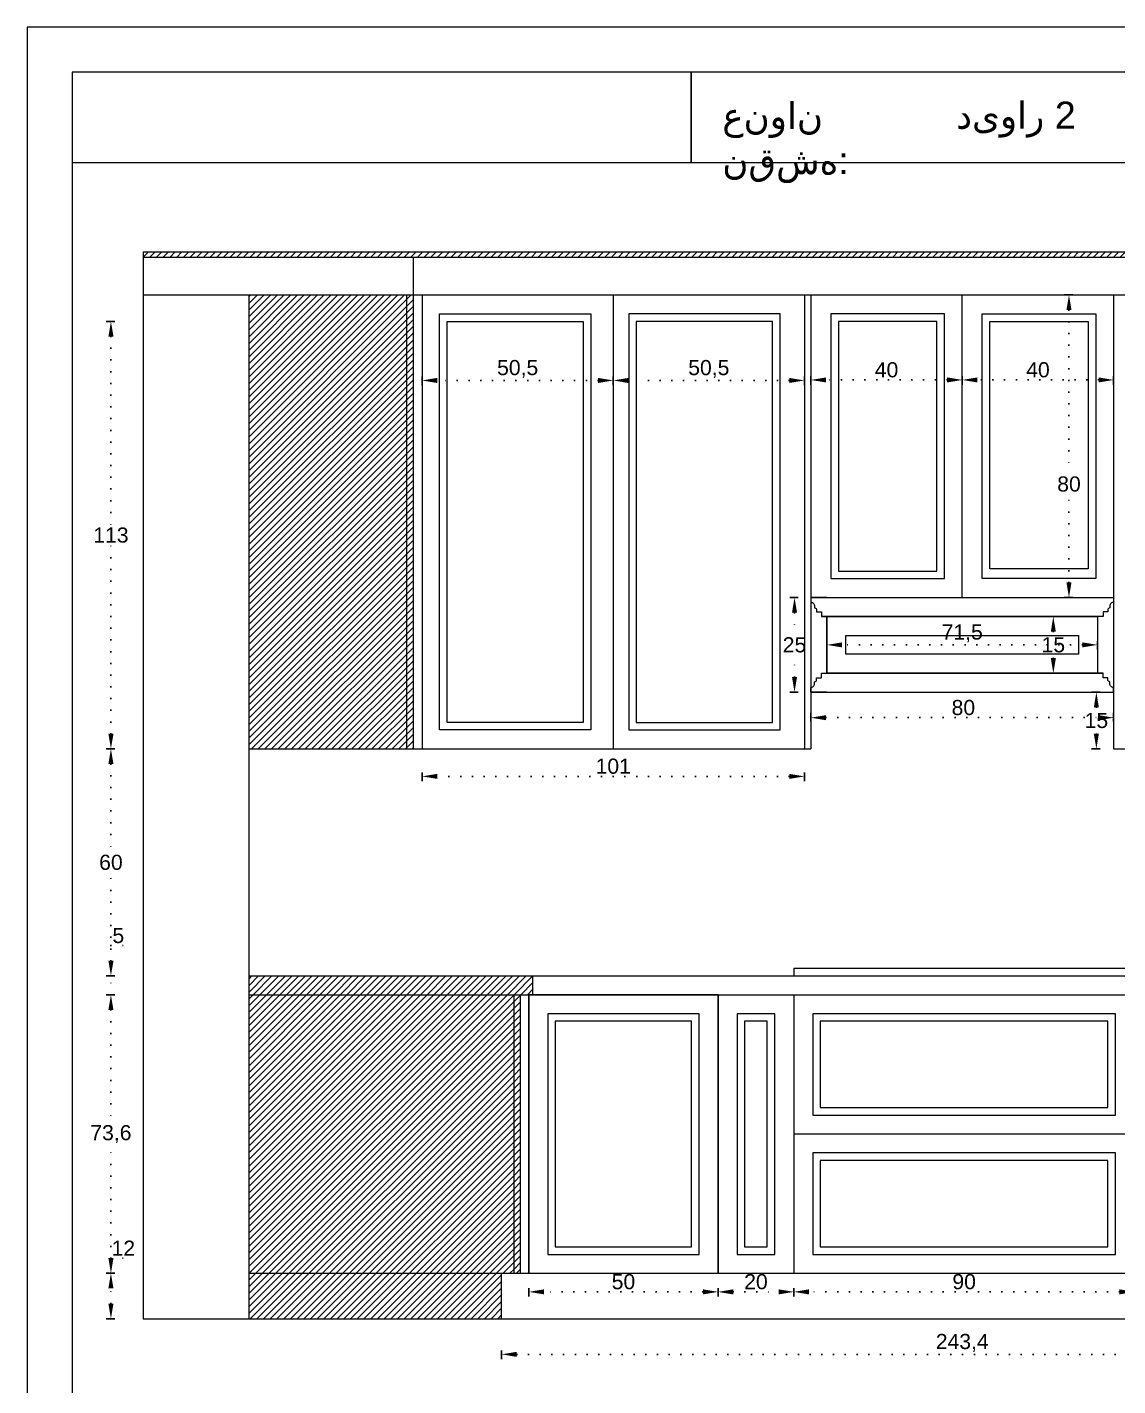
# Model space of a CAD drawing. Header units: inches. Extents: x 352 to 11605, y -941 to 2503.
# Drawn here: x 7578.9 to 7867, y 896 to 1255.1 of the extents above; entities that cross this region are included whole.
import ezdxf

# ---------------------------------------------------------------- set-up
doc = ezdxf.new("R2010")
doc.units = ezdxf.units.IN
doc.header["$MEASUREMENT"] = 0
doc.linetypes.add('ACAD_ISO07W100', pattern=[3, 0, -3])
doc.styles.get("Standard").update_dxf_attribs({"font": 'arial.ttf'})
doc.dimstyles.new('ISO-25', dxfattribs={"dimtxt": 4, "dimasz": 4, "dimexe": 1.25, "dimexo": 0.625, "dimtad": 1, "dimtih": 1, "dimtoh": 1, "dimdec": 1, "dimtxsty": 'Standard', "dimcen": 2.5, "dimadec": 0, "dimazin": 0, "dimtfac": 1, "dimtdec": 1, "dimtmove": 0, "dimatfit": 3, "dimfxl": 1, "dimfxlon": 1, "dimarcsym": 0})
pattern_1 = [(45, (2018.7115, 122.392), (-0.88388348, 0.88388348), [])]

# ---------------------------------------------------------------- blocks, each defined once
blk = doc.blocks.new('*D49')
at = {"color": 0, "linetype": 'ACAD_ISO07W100', "lineweight": -2, "transparency": 16777216}
for p, q in [((7601.04, 925.75), (7601.04, 929.75)), ((7601.04, 929.75), (7606.98, 929.75)), ((7601.04, 917.75), (7601.04, 921.75))]:
    blk.add_line(p, q, dxfattribs=at)
at = {"color": 0, "lineweight": -2, "transparency": 16777216}
for p, q in [((7602.04, 925.75), (7599.79, 925.75)), ((7602.04, 913.75), (7599.79, 913.75))]:
    blk.add_line(p, q, dxfattribs=at)
at = {"color": 0, "transparency": 16777216}
for points in [[(7600.37, 921.75), (7601.71, 921.75), (7601.04, 925.75)], [(7600.37, 917.75), (7601.71, 917.75), (7601.04, 913.75)]]:
    blk.add_solid(points, dxfattribs=at)
at = {"layer": 'Defpoints', "color": 0, "transparency": 16777216}
for p in [(7601.04, 925.75), (7637.54, 925.75), (7637.54, 913.75)]:
    blk.add_point(p, dxfattribs=at)
at = {"color": 0, "lineweight": 20, "transparency": 16777216, "insert": (7604.32, 932.38), "char_height": 4, "attachment_point": 5}
blk.add_mtext('12', dxfattribs=at)
blk = doc.blocks.new('*D50')
at = {"color": 0, "lineweight": -2, "transparency": 16777216}
for p, q in [((7602.04, 999.35), (7599.79, 999.35)), ((7602.04, 925.75), (7599.79, 925.75))]:
    blk.add_line(p, q, dxfattribs=at)
at = {"color": 0, "linetype": 'ACAD_ISO07W100', "lineweight": -2, "transparency": 16777216}
for p, q in [((7601.04, 995.35), (7601.04, 965.58)), ((7601.04, 929.75), (7601.04, 959.52))]:
    blk.add_line(p, q, dxfattribs=at)
at = {"color": 0, "transparency": 16777216}
for points in [[(7600.37, 995.35), (7601.71, 995.35), (7601.04, 999.35)], [(7600.37, 929.75), (7601.71, 929.75), (7601.04, 925.75)]]:
    blk.add_solid(points, dxfattribs=at)
at = {"layer": 'Defpoints', "color": 0, "transparency": 16777216}
for p in [(7601.04, 999.35), (7637.54, 999.35), (7637.54, 925.75)]:
    blk.add_point(p, dxfattribs=at)
at = {"color": 0, "lineweight": 20, "transparency": 16777216, "insert": (7601.04, 962.55), "char_height": 4, "attachment_point": 5}
blk.add_mtext('73,6', dxfattribs=at)
blk = doc.blocks.new('*D51')
at = {"color": 0, "linetype": 'ACAD_ISO07W100', "lineweight": -2, "transparency": 16777216}
for p, q in [((7601.04, 1008.35), (7601.04, 1012.35)), ((7601.04, 1012.35), (7604.32, 1012.35)), ((7601.04, 999.35), (7601.04, 1004.35)), ((7601.04, 995.35), (7601.04, 991.35))]:
    blk.add_line(p, q, dxfattribs=at)
at = {"color": 0, "lineweight": -2, "transparency": 16777216}
for p, q in [((7602.04, 1004.35), (7599.79, 1004.35)), ((7602.04, 999.35), (7599.79, 999.35))]:
    blk.add_line(p, q, dxfattribs=at)
at = {"color": 0, "transparency": 16777216}
for points in [[(7600.37, 1008.35), (7601.71, 1008.35), (7601.04, 1004.35)], [(7600.37, 995.35), (7601.71, 995.35), (7601.04, 999.35)]]:
    blk.add_solid(points, dxfattribs=at)
at = {"layer": 'Defpoints', "color": 0, "transparency": 16777216}
for p in [(7601.04, 1004.35), (7637.54, 1004.35), (7637.54, 999.35)]:
    blk.add_point(p, dxfattribs=at)
at = {"color": 0, "lineweight": 20, "transparency": 16777216, "insert": (7602.99, 1015.01), "char_height": 4, "attachment_point": 5}
blk.add_mtext('5', dxfattribs=at)
blk = doc.blocks.new('*D52')
at = {"color": 0, "lineweight": -2, "transparency": 16777216}
for p, q in [((7602.04, 1064.35), (7599.79, 1064.35)), ((7602.04, 1004.35), (7599.79, 1004.35))]:
    blk.add_line(p, q, dxfattribs=at)
at = {"color": 0, "linetype": 'ACAD_ISO07W100', "lineweight": -2, "transparency": 16777216}
for p, q in [((7601.04, 1060.35), (7601.04, 1037.01)), ((7601.04, 1008.35), (7601.04, 1031.68))]:
    blk.add_line(p, q, dxfattribs=at)
at = {"color": 0, "transparency": 16777216}
for points in [[(7600.37, 1060.35), (7601.71, 1060.35), (7601.04, 1064.35)], [(7600.37, 1008.35), (7601.71, 1008.35), (7601.04, 1004.35)]]:
    blk.add_solid(points, dxfattribs=at)
at = {"layer": 'Defpoints', "color": 0, "transparency": 16777216}
for p in [(7601.04, 1064.35), (7637.54, 1064.35), (7637.54, 1004.35)]:
    blk.add_point(p, dxfattribs=at)
at = {"color": 0, "lineweight": 20, "transparency": 16777216, "insert": (7601.04, 1034.35), "char_height": 4, "attachment_point": 5}
blk.add_mtext('60', dxfattribs=at)
blk = doc.blocks.new('*D53')
at = {"color": 0, "lineweight": -2, "transparency": 16777216}
for p, q in [((7602.04, 1177.35), (7599.79, 1177.35)), ((7602.04, 1064.35), (7599.79, 1064.35))]:
    blk.add_line(p, q, dxfattribs=at)
at = {"color": 0, "linetype": 'ACAD_ISO07W100', "lineweight": -2, "transparency": 16777216}
for p, q in [((7601.04, 1173.35), (7601.04, 1123.52)), ((7601.04, 1068.35), (7601.04, 1118.18))]:
    blk.add_line(p, q, dxfattribs=at)
at = {"color": 0, "transparency": 16777216}
for points in [[(7600.37, 1173.35), (7601.71, 1173.35), (7601.04, 1177.35)], [(7600.37, 1068.35), (7601.71, 1068.35), (7601.04, 1064.35)]]:
    blk.add_solid(points, dxfattribs=at)
at = {"layer": 'Defpoints', "color": 0, "transparency": 16777216}
for p in [(7601.04, 1177.35), (7637.54, 1177.35), (7637.54, 1064.35)]:
    blk.add_point(p, dxfattribs=at)
at = {"color": 0, "lineweight": 20, "transparency": 16777216, "insert": (7601.04, 1120.85), "char_height": 4, "attachment_point": 5}
blk.add_mtext('113', dxfattribs=at)
blk = doc.blocks.new('*D118')
at = {"color": 0, "lineweight": -2, "transparency": 16777216}
for p, q in [((7785.94, 1071.61), (7785.94, 1073.86)), ((7865.94, 1071.61), (7865.94, 1073.86))]:
    blk.add_line(p, q, dxfattribs=at)
at = {"color": 0, "linetype": 'ACAD_ISO07W100', "lineweight": -2, "transparency": 16777216}
blk.add_line((7789.94, 1072.61), (7861.94, 1072.61), dxfattribs=at)
at = {"color": 0, "transparency": 16777216}
for points in [[(7789.94, 1073.27), (7789.94, 1071.94), (7785.94, 1072.61)], [(7861.94, 1073.27), (7861.94, 1071.94), (7865.94, 1072.61)]]:
    blk.add_solid(points, dxfattribs=at)
at = {"layer": 'Defpoints', "color": 0, "transparency": 16777216}
for p in [(7865.94, 1072.61), (7785.94, 1064.35), (7865.94, 1064.35)]:
    blk.add_point(p, dxfattribs=at)
at = {"color": 0, "lineweight": 20, "transparency": 16777216, "insert": (7826.24, 1075.27), "char_height": 4, "attachment_point": 5}
blk.add_mtext('80', dxfattribs=at)
blk = doc.blocks.new('*D119')
at = {"color": 0, "lineweight": -2, "transparency": 16777216}
for p, q in [((7683.24, 1162.74), (7683.24, 1160.49)), ((7733.74, 1162.74), (7733.74, 1160.49))]:
    blk.add_line(p, q, dxfattribs=at)
at = {"color": 0, "linetype": 'ACAD_ISO07W100', "lineweight": -2, "transparency": 16777216}
blk.add_line((7729.74, 1161.74), (7687.24, 1161.74), dxfattribs=at)
at = {"color": 0, "transparency": 16777216}
for points in [[(7687.24, 1162.41), (7687.24, 1161.07), (7683.24, 1161.74)], [(7729.74, 1162.41), (7729.74, 1161.07), (7733.74, 1161.74)]]:
    blk.add_solid(points, dxfattribs=at)
at = {"layer": 'Defpoints', "color": 0, "transparency": 16777216}
for p in [(7683.24, 1184.35), (7733.74, 1184.35), (7683.24, 1161.74)]:
    blk.add_point(p, dxfattribs=at)
at = {"color": 0, "lineweight": 20, "transparency": 16777216, "insert": (7708.49, 1164.77), "char_height": 4, "attachment_point": 5}
blk.add_mtext('50,5', dxfattribs=at)
blk = doc.blocks.new('*D120')
at = {"color": 0, "lineweight": -2, "transparency": 16777216}
for p, q in [((7733.74, 1162.74), (7733.74, 1160.49)), ((7784.24, 1162.74), (7784.24, 1160.49))]:
    blk.add_line(p, q, dxfattribs=at)
at = {"color": 0, "linetype": 'ACAD_ISO07W100', "lineweight": -2, "transparency": 16777216}
blk.add_line((7780.24, 1161.74), (7737.74, 1161.74), dxfattribs=at)
at = {"color": 0, "transparency": 16777216}
for points in [[(7737.74, 1162.41), (7737.74, 1161.07), (7733.74, 1161.74)], [(7780.24, 1162.41), (7780.24, 1161.07), (7784.24, 1161.74)]]:
    blk.add_solid(points, dxfattribs=at)
at = {"layer": 'Defpoints', "color": 0, "transparency": 16777216}
for p in [(7733.74, 1184.35), (7784.24, 1184.35), (7733.74, 1161.74)]:
    blk.add_point(p, dxfattribs=at)
at = {"color": 0, "lineweight": 20, "transparency": 16777216, "insert": (7758.99, 1164.77), "char_height": 4, "attachment_point": 5}
blk.add_mtext('50,5', dxfattribs=at)
blk = doc.blocks.new('*D121')
at = {"color": 0, "lineweight": -2, "transparency": 16777216}
for p, q in [((7785.94, 1162.87), (7785.94, 1160.62)), ((7825.94, 1162.87), (7825.94, 1160.62))]:
    blk.add_line(p, q, dxfattribs=at)
at = {"color": 0, "linetype": 'ACAD_ISO07W100', "lineweight": -2, "transparency": 16777216}
blk.add_line((7821.94, 1161.87), (7789.94, 1161.87), dxfattribs=at)
at = {"color": 0, "transparency": 16777216}
for points in [[(7789.94, 1162.54), (7789.94, 1161.21), (7785.94, 1161.87)], [(7821.94, 1162.54), (7821.94, 1161.21), (7825.94, 1161.87)]]:
    blk.add_solid(points, dxfattribs=at)
at = {"layer": 'Defpoints', "color": 0, "transparency": 16777216}
for p in [(7785.94, 1184.35), (7825.94, 1184.35), (7785.94, 1161.87)]:
    blk.add_point(p, dxfattribs=at)
at = {"color": 0, "lineweight": 20, "transparency": 16777216, "insert": (7805.94, 1164.54), "char_height": 4, "attachment_point": 5}
blk.add_mtext('40', dxfattribs=at)
blk = doc.blocks.new('*D122')
at = {"color": 0, "lineweight": -2, "transparency": 16777216}
for p, q in [((7825.94, 1162.87), (7825.94, 1160.62)), ((7865.94, 1162.87), (7865.94, 1160.62))]:
    blk.add_line(p, q, dxfattribs=at)
at = {"color": 0, "linetype": 'ACAD_ISO07W100', "lineweight": -2, "transparency": 16777216}
blk.add_line((7861.94, 1161.87), (7829.94, 1161.87), dxfattribs=at)
at = {"color": 0, "transparency": 16777216}
for points in [[(7829.94, 1162.54), (7829.94, 1161.21), (7825.94, 1161.87)], [(7861.94, 1162.54), (7861.94, 1161.21), (7865.94, 1161.87)]]:
    blk.add_solid(points, dxfattribs=at)
at = {"layer": 'Defpoints', "color": 0, "transparency": 16777216}
for p in [(7825.94, 1184.35), (7865.94, 1184.35), (7825.94, 1161.87)]:
    blk.add_point(p, dxfattribs=at)
at = {"color": 0, "lineweight": 20, "transparency": 16777216, "insert": (7845.94, 1164.54), "char_height": 4, "attachment_point": 5}
blk.add_mtext('40', dxfattribs=at)
blk = doc.blocks.new('*D131')
at = {"color": 0, "lineweight": -2, "transparency": 16777216}
for p, q in [((7855.14, 1184.35), (7852.89, 1184.35)), ((7855.14, 1104.35), (7852.89, 1104.35))]:
    blk.add_line(p, q, dxfattribs=at)
at = {"color": 0, "linetype": 'ACAD_ISO07W100', "lineweight": -2, "transparency": 16777216}
for p, q in [((7854.14, 1180.35), (7854.14, 1137.01)), ((7854.14, 1108.35), (7854.14, 1131.68))]:
    blk.add_line(p, q, dxfattribs=at)
at = {"color": 0, "transparency": 16777216}
for points in [[(7853.47, 1180.35), (7854.8, 1180.35), (7854.14, 1184.35)], [(7853.47, 1108.35), (7854.8, 1108.35), (7854.14, 1104.35)]]:
    blk.add_solid(points, dxfattribs=at)
at = {"layer": 'Defpoints', "color": 0, "transparency": 16777216}
for p in [(7854.14, 1184.35), (7866.24, 1184.35), (7865.94, 1104.35)]:
    blk.add_point(p, dxfattribs=at)
at = {"color": 0, "lineweight": 20, "transparency": 16777216, "insert": (7854.14, 1134.35), "char_height": 4, "attachment_point": 5}
blk.add_mtext('80', dxfattribs=at)
blk = doc.blocks.new('*D173')
at = {"color": 0, "lineweight": -2, "transparency": 16777216}
for p, q in [((7711.44, 921.84), (7711.44, 919.59)), ((7761.44, 921.84), (7761.44, 919.59))]:
    blk.add_line(p, q, dxfattribs=at)
at = {"color": 0, "linetype": 'ACAD_ISO07W100', "lineweight": -2, "transparency": 16777216}
blk.add_line((7757.44, 920.84), (7715.44, 920.84), dxfattribs=at)
at = {"color": 0, "transparency": 16777216}
for points in [[(7715.44, 921.51), (7715.44, 920.17), (7711.44, 920.84)], [(7757.44, 921.51), (7757.44, 920.17), (7761.44, 920.84)]]:
    blk.add_solid(points, dxfattribs=at)
at = {"layer": 'Defpoints', "color": 0, "transparency": 16777216}
for p in [(7711.44, 925.75), (7761.44, 925.75), (7711.44, 920.84)]:
    blk.add_point(p, dxfattribs=at)
at = {"color": 0, "lineweight": 20, "transparency": 16777216, "insert": (7736.44, 923.51), "char_height": 4, "attachment_point": 5}
blk.add_mtext('50', dxfattribs=at)
blk = doc.blocks.new('*D174')
at = {"color": 0, "lineweight": -2, "transparency": 16777216}
for p, q in [((7761.44, 921.84), (7761.44, 919.59)), ((7781.44, 921.84), (7781.44, 919.59))]:
    blk.add_line(p, q, dxfattribs=at)
at = {"color": 0, "linetype": 'ACAD_ISO07W100', "lineweight": -2, "transparency": 16777216}
blk.add_line((7765.44, 920.84), (7777.44, 920.84), dxfattribs=at)
at = {"color": 0, "transparency": 16777216}
for points in [[(7765.44, 921.51), (7765.44, 920.17), (7761.44, 920.84)], [(7777.44, 921.51), (7777.44, 920.17), (7781.44, 920.84)]]:
    blk.add_solid(points, dxfattribs=at)
at = {"layer": 'Defpoints', "color": 0, "transparency": 16777216}
for p in [(7761.44, 925.75), (7781.44, 925.75), (7781.44, 920.84)]:
    blk.add_point(p, dxfattribs=at)
at = {"color": 0, "lineweight": 20, "transparency": 16777216, "insert": (7771.44, 923.51), "char_height": 4, "attachment_point": 5}
blk.add_mtext('20', dxfattribs=at)
blk = doc.blocks.new('*D175')
at = {"color": 0, "lineweight": -2, "transparency": 16777216}
for p, q in [((7781.44, 921.84), (7781.44, 919.59)), ((7871.44, 921.84), (7871.44, 919.59))]:
    blk.add_line(p, q, dxfattribs=at)
at = {"color": 0, "linetype": 'ACAD_ISO07W100', "lineweight": -2, "transparency": 16777216}
blk.add_line((7867.44, 920.84), (7785.44, 920.84), dxfattribs=at)
at = {"color": 0, "transparency": 16777216}
for points in [[(7785.44, 921.51), (7785.44, 920.17), (7781.44, 920.84)], [(7867.44, 921.51), (7867.44, 920.17), (7871.44, 920.84)]]:
    blk.add_solid(points, dxfattribs=at)
at = {"layer": 'Defpoints', "color": 0, "transparency": 16777216}
for p in [(7781.44, 925.75), (7871.44, 925.75), (7781.44, 920.84)]:
    blk.add_point(p, dxfattribs=at)
at = {"color": 0, "lineweight": 20, "transparency": 16777216, "insert": (7826.44, 923.51), "char_height": 4, "attachment_point": 5}
blk.add_mtext('90', dxfattribs=at)
blk = doc.blocks.new('*D182')
at = {"color": 0, "lineweight": -2, "transparency": 16777216}
for p, q in [((7683.24, 1058.09), (7683.24, 1055.84)), ((7784.24, 1058.09), (7784.24, 1055.84))]:
    blk.add_line(p, q, dxfattribs=at)
at = {"color": 0, "linetype": 'ACAD_ISO07W100', "lineweight": -2, "transparency": 16777216}
blk.add_line((7780.24, 1057.09), (7687.24, 1057.09), dxfattribs=at)
at = {"color": 0, "transparency": 16777216}
for points in [[(7687.24, 1057.76), (7687.24, 1056.43), (7683.24, 1057.09)], [(7780.24, 1057.76), (7780.24, 1056.43), (7784.24, 1057.09)]]:
    blk.add_solid(points, dxfattribs=at)
at = {"layer": 'Defpoints', "color": 0, "transparency": 16777216}
for p in [(7683.24, 1064.35), (7784.24, 1064.35), (7683.24, 1057.09)]:
    blk.add_point(p, dxfattribs=at)
at = {"color": 0, "lineweight": 20, "transparency": 16777216, "insert": (7733.74, 1059.76), "char_height": 4, "attachment_point": 5}
blk.add_mtext('101', dxfattribs=at)
blk = doc.blocks.new('*D280')
at = {"color": 0, "lineweight": -2, "transparency": 16777216}
for p, q in [((7862.37, 1079.35), (7860.12, 1079.35)), ((7862.37, 1064.35), (7860.12, 1064.35))]:
    blk.add_line(p, q, dxfattribs=at)
at = {"color": 0, "linetype": 'ACAD_ISO07W100', "lineweight": -2, "transparency": 16777216}
for p, q in [((7861.37, 1075.35), (7861.37, 1074.51)), ((7861.37, 1068.35), (7861.37, 1069.18))]:
    blk.add_line(p, q, dxfattribs=at)
at = {"color": 0, "transparency": 16777216}
for points in [[(7860.7, 1075.35), (7862.03, 1075.35), (7861.37, 1079.35)], [(7860.7, 1068.35), (7862.03, 1068.35), (7861.37, 1064.35)]]:
    blk.add_solid(points, dxfattribs=at)
at = {"layer": 'Defpoints', "color": 0, "transparency": 16777216}
for p in [(7865.94, 1079.35), (7861.37, 1064.35), (7865.94, 1064.35)]:
    blk.add_point(p, dxfattribs=at)
at = {"color": 0, "lineweight": 20, "transparency": 16777216, "insert": (7861.37, 1071.85), "char_height": 4, "attachment_point": 5}
blk.add_mtext('15', dxfattribs=at)
blk = doc.blocks.new('*D282')
at = {"color": 0, "lineweight": -2, "transparency": 16777216}
for p, q in [((7790.19, 1092.85), (7790.19, 1090.6)), ((7861.68, 1092.85), (7861.68, 1090.6))]:
    blk.add_line(p, q, dxfattribs=at)
at = {"color": 0, "linetype": 'ACAD_ISO07W100', "lineweight": -2, "transparency": 16777216}
blk.add_line((7857.68, 1091.85), (7794.19, 1091.85), dxfattribs=at)
at = {"color": 0, "transparency": 16777216}
for points in [[(7794.19, 1092.51), (7794.19, 1091.18), (7790.19, 1091.85)], [(7857.68, 1092.51), (7857.68, 1091.18), (7861.68, 1091.85)]]:
    blk.add_solid(points, dxfattribs=at)
at = {"layer": 'Defpoints', "color": 0, "transparency": 16777216}
for p in [(7790.19, 1094.35), (7790.19, 1091.85), (7861.68, 1094.35)]:
    blk.add_point(p, dxfattribs=at)
at = {"color": 0, "lineweight": 20, "transparency": 16777216, "insert": (7825.94, 1094.88), "char_height": 4, "attachment_point": 5}
blk.add_mtext('71,5', dxfattribs=at)
blk = doc.blocks.new('*D283')
at = {"color": 0, "lineweight": -2, "transparency": 16777216}
for p, q in [((7851, 1099.35), (7848.75, 1099.35)), ((7851, 1084.35), (7848.75, 1084.35))]:
    blk.add_line(p, q, dxfattribs=at)
at = {"color": 0, "linetype": 'ACAD_ISO07W100', "lineweight": -2, "transparency": 16777216}
for p, q in [((7850, 1095.35), (7850, 1094.51)), ((7850, 1088.35), (7850, 1089.18))]:
    blk.add_line(p, q, dxfattribs=at)
at = {"color": 0, "transparency": 16777216}
for points in [[(7849.34, 1095.35), (7850.67, 1095.35), (7850, 1099.35)], [(7849.34, 1088.35), (7850.67, 1088.35), (7850, 1084.35)]]:
    blk.add_solid(points, dxfattribs=at)
at = {"layer": 'Defpoints', "color": 0, "transparency": 16777216}
for p in [(7850, 1099.35), (7861.68, 1099.35), (7862.41, 1084.35)]:
    blk.add_point(p, dxfattribs=at)
at = {"color": 0, "lineweight": 20, "transparency": 16777216, "insert": (7850, 1091.85), "char_height": 4, "attachment_point": 5}
blk.add_mtext('15', dxfattribs=at)
blk = doc.blocks.new('*D292')
at = {"color": 0, "lineweight": -2, "transparency": 16777216}
for p, q in [((7782.63, 1104.35), (7780.38, 1104.35)), ((7782.63, 1079.35), (7780.38, 1079.35))]:
    blk.add_line(p, q, dxfattribs=at)
at = {"color": 0, "linetype": 'ACAD_ISO07W100', "lineweight": -2, "transparency": 16777216}
for p, q in [((7781.63, 1100.35), (7781.63, 1094.51)), ((7781.63, 1083.35), (7781.63, 1089.18))]:
    blk.add_line(p, q, dxfattribs=at)
at = {"color": 0, "transparency": 16777216}
for points in [[(7780.96, 1100.35), (7782.3, 1100.35), (7781.63, 1104.35)], [(7780.96, 1083.35), (7782.3, 1083.35), (7781.63, 1079.35)]]:
    blk.add_solid(points, dxfattribs=at)
at = {"layer": 'Defpoints', "color": 0, "transparency": 16777216}
for p in [(7865.94, 1104.35), (7781.63, 1079.35), (7865.94, 1079.35)]:
    blk.add_point(p, dxfattribs=at)
at = {"color": 0, "lineweight": 20, "transparency": 16777216, "insert": (7781.63, 1091.85), "char_height": 4, "attachment_point": 5}
blk.add_mtext('25', dxfattribs=at)
blk = doc.blocks.new('*D489')
at = {"color": 0, "lineweight": -2, "transparency": 16777216}
for p, q in [((7704.24, 905.33), (7704.24, 903.08)), ((7947.64, 905.33), (7947.64, 903.08))]:
    blk.add_line(p, q, dxfattribs=at)
at = {"color": 0, "linetype": 'ACAD_ISO07W100', "lineweight": -2, "transparency": 16777216}
blk.add_line((7708.24, 904.33), (7943.64, 904.33), dxfattribs=at)
at = {"color": 0, "transparency": 16777216}
for points in [[(7708.24, 905), (7708.24, 903.66), (7704.24, 904.33)], [(7943.64, 905), (7943.64, 903.66), (7947.64, 904.33)]]:
    blk.add_solid(points, dxfattribs=at)
at = {"layer": 'Defpoints', "color": 0, "transparency": 16777216}
for p in [(7704.24, 913.75), (7947.64, 913.75), (7947.64, 904.33)]:
    blk.add_point(p, dxfattribs=at)
at = {"color": 0, "lineweight": 20, "transparency": 16777216, "insert": (7825.94, 907.36), "char_height": 4, "attachment_point": 5}
blk.add_mtext('243,4', dxfattribs=at)

msp = doc.modelspace()

# ---------------------------------------------------------------- hatches: boundary and pattern name
at = {"lineweight": 20}
h = msp.add_hatch(dxfattribs=at)
h.set_pattern_fill('ANSI31', color=256, scale=10)
h.paths.add_polyline_path([(8057.64, 1194.35), (8057.64, 1195.75), (7609.54, 1195.75), (7609.54, 1194.35)])
h.paths.add_polyline_path([(7908.03, 1224.39), (7949.61, 1224.39), (7949.61, 1239.11), (7908.03, 1239.11)], flags=9)
h.paths.add_polyline_path([(7997.71, 1224.39), (8051.47, 1224.39), (8051.47, 1239.11), (7997.71, 1239.11)], flags=9)
h.paths.add_polyline_path([(7760.77, 1224.29), (7814.26, 1224.29), (7814.26, 1239.01), (7760.77, 1239.01)], flags=9)
h.paths.add_polyline_path([(7822.08, 1224.36), (7854.97, 1224.36), (7854.97, 1239.08), (7822.08, 1239.08)], flags=9)
h.paths.add_polyline_path([(7588.61, 1222.29), (7730.8, 1222.29), (7730.8, 1244.21), (7588.61, 1244.21)], flags=9)
h = msp.add_hatch(dxfattribs=at)
h.set_pattern_fill('ANSI31', color=256, scale=10)
h.set_pattern_definition(pattern_1)
h.paths.add_polyline_path([(7679.24, 1177.35), (7637.54, 1177.35), (7637.54, 1064.35), (7679.24, 1064.35)])
h.paths.add_polyline_path([(7680.94, 1184.35), (7637.54, 1184.35), (7637.54, 1177.35), (7679.24, 1177.35), (7680.94, 1177.35)])
h.paths.add_polyline_path([(7680.94, 1177.35), (7679.24, 1177.35), (7679.24, 1064.35), (7680.94, 1064.35)])
h.paths.add_polyline_path([(7703.02, 1158.63), (7712.68, 1158.63), (7712.68, 1164.81), (7703.02, 1164.81)], flags=24)
h = msp.add_hatch(dxfattribs=at)
h.set_pattern_fill('ANSI31', color=256, scale=10)
h.set_pattern_definition(pattern_1)
h.paths.add_polyline_path([(7712.54, 1004.35), (7637.54, 1004.35), (7637.54, 999.35), (7712.54, 999.35)])
h.paths.add_polyline_path([(7709.24, 999.35), (7707.54, 999.35), (7707.54, 925.75), (7709.24, 925.75)])
h = msp.add_hatch(dxfattribs=at)
h.set_pattern_fill('ANSI31', color=256, scale=10)
h.set_pattern_definition(pattern_1)
h.paths.add_polyline_path([(7707.54, 999.35), (7637.54, 999.35), (7637.54, 925.75), (7707.54, 925.75)])
h.paths.add_polyline_path([(7704.24, 925.75), (7637.54, 925.75), (7637.54, 913.75), (7704.24, 913.75)])

# ---------------------------------------------------------------- linework, layer by layer
for p, q in [((7609.54, 1195.75), (7609.54, 913.75)), ((7609.54, 1195.75), (8057.64, 1195.75)), ((7609.54, 1194.35), (8057.64, 1194.35)), ((7680.94, 1064.35), (7680.94, 1194.35)), ((7609.54, 1184.35), (8057.64, 1184.35)), ((7609.54, 1184.35), (8057.64, 1184.35)), ((7637.54, 913.75), (7637.54, 1184.35)), ((7679.24, 1064.35), (7679.24, 1184.35)), ((7683.24, 1184.35), (7683.24, 1064.35)), ((7733.74, 1184.35), (7733.74, 1064.35)), ((7784.24, 1184.35), (7784.24, 1064.35)), ((7785.94, 1184.35), (7785.94, 1064.35)), ((7825.94, 1104.35), (7825.94, 1184.35)), ((7865.94, 1184.35), (7865.94, 1064.35)), ((7785.94, 1104.35), (7865.94, 1104.35)), ((7863.14, 1099.35), (7788.73, 1099.35)), ((7790.19, 1099.35), (7790.19, 1084.35)), ((7861.68, 1099.35), (7861.68, 1084.35)), ((7788.73, 1084.35), (7863.14, 1084.35)), ((7785.94, 1079.35), (7865.94, 1079.35)), ((7637.54, 1064.35), (7785.94, 1064.35)), ((7865.94, 1064.35), (7947.64, 1064.35)), ((7871.44, 1006.35), (7781.44, 1006.35)), ((7781.44, 1006.35), (7781.44, 1004.35)), ((7637.54, 1004.35), (7947.64, 1004.35)), ((7712.54, 999.35), (7712.54, 1004.35)), ((7637.54, 999.35), (7947.64, 999.35)), ((7707.54, 925.75), (7707.54, 999.35)), ((7709.24, 925.75), (7709.24, 999.35)), ((7711.44, 925.75), (7711.44, 999.35)), ((7761.44, 999.35), (7761.44, 925.75)), ((7761.44, 999.35), (7761.44, 925.75)), ((7781.44, 999.35), (7781.44, 925.75)), ((7871.44, 962.55), (7781.44, 962.55)), ((7637.54, 925.75), (7945.94, 925.75)), ((7704.24, 913.75), (7704.24, 925.75)), ((7609.54, 913.75), (8057.64, 913.75))]:
    msp.add_line(p, q, dxfattribs=at)
for points in [[(7578.92, 1255.11), (7578.92, 547.85), (8079.01, 547.85), (8079.01, 1255.11)], [(7590.83, 1243.21), (7590.83, 571.14), (8067.1, 571.14), (8067.1, 1243.21)], [(7754.36, 1243.21), (7590.83, 1243.21), (7590.83, 1219.39), (7754.36, 1219.39)], [(7754.36, 1219.39), (8067.1, 1219.39), (8067.1, 1243.21), (7754.36, 1243.21)], [(7727.84, 1069.35), (7687.84, 1069.35), (7687.84, 1179.35), (7727.84, 1179.35)], [(7737.84, 1069.35), (7777.84, 1069.35), (7777.84, 1179.35), (7737.84, 1179.35)], [(7791.24, 1109.35), (7821.24, 1109.35), (7821.24, 1179.35), (7791.24, 1179.35)], [(7831.24, 1179.35), (7861.24, 1179.35), (7861.24, 1109.35), (7831.24, 1109.35)], [(7725.84, 1071.35), (7689.84, 1071.35), (7689.84, 1177.35), (7725.84, 1177.35)], [(7739.84, 1071.35), (7775.84, 1071.35), (7775.84, 1177.35), (7739.84, 1177.35)], [(7793.24, 1111.35), (7819.24, 1111.35), (7819.24, 1177.35), (7793.24, 1177.35)], [(7833.24, 1177.35), (7859.24, 1177.35), (7859.24, 1111.98), (7833.24, 1111.98)], [(7790.19, 1099.35), (7861.68, 1099.35), (7861.68, 1084.35), (7790.19, 1084.35)], [(7795.19, 1094.35), (7856.68, 1094.35), (7856.68, 1089.35), (7795.19, 1089.35)], [(7761.44, 999.35), (7711.44, 999.35), (7711.44, 925.75), (7761.44, 925.75)], [(7756.44, 994.35), (7716.44, 994.35), (7716.44, 930.75), (7756.44, 930.75)], [(7754.44, 992.35), (7718.44, 992.35), (7718.44, 932.75), (7754.44, 932.75)], [(7776.44, 994.35), (7766.44, 994.35), (7766.44, 930.75), (7776.44, 930.75)], [(7774.44, 992.35), (7768.44, 992.35), (7768.44, 932.75), (7774.44, 932.75)], [(7866.44, 994.35), (7786.44, 994.35), (7786.44, 967.55), (7866.44, 967.55)], [(7864.44, 992.35), (7788.44, 992.35), (7788.44, 969.55), (7864.44, 969.55)], [(7866.44, 957.55), (7786.44, 957.55), (7786.44, 930.75), (7866.44, 930.75)], [(7864.44, 955.55), (7788.44, 955.55), (7788.44, 932.75), (7864.44, 932.75)]]:
    msp.add_lwpolyline(points, close=True, dxfattribs=at)
for points in [[(7790.19, 1104.35), (7785.94, 1104.35), (7785.94, 1103.1), (7785.94, 1103.1, -0.414214), (7786.94, 1102.1), (7786.94, 1101.6, -0.437869), (7787.48, 1101.1), (7787.48, 1100.6), (7788.48, 1100.6), (7788.73, 1100.6), (7788.73, 1099.35), (7790.19, 1099.35)], [(7861.68, 1104.35), (7865.94, 1104.35), (7865.94, 1103.1), (7865.94, 1103.1, 0.414214), (7864.94, 1102.1), (7864.94, 1101.6, 0.437869), (7864.4, 1101.1), (7864.4, 1100.6), (7863.4, 1100.6), (7863.14, 1100.6), (7863.14, 1099.35), (7861.68, 1099.35)], [(7790.19, 1079.35), (7785.94, 1079.35), (7785.94, 1080.6), (7785.94, 1080.6, 0.414214), (7786.94, 1081.6), (7786.94, 1082.1, 0.437869), (7787.48, 1082.6), (7787.48, 1083.1), (7788.48, 1083.1), (7788.73, 1083.1), (7788.73, 1084.35), (7790.19, 1084.35)], [(7861.68, 1079.35), (7865.94, 1079.35), (7865.94, 1080.6), (7865.94, 1080.6, -0.414214), (7864.94, 1081.6), (7864.94, 1082.1, -0.437869), (7864.4, 1082.6), (7864.4, 1083.1), (7863.4, 1083.1), (7863.14, 1083.1), (7863.14, 1084.35), (7861.68, 1084.35)]]:
    msp.add_lwpolyline(points, format="xyb", dxfattribs=at)

# ---------------------------------------------------------------- texts
at = {"lineweight": 20, "attachment_point": 1}
for s, width, insert, char_height in [('{\\fArial|b0|i0|c178|p34;عنوان نقشه}:', 52.9987, (7762.55, 1235.33), 7.1441), ('دیوار 2', 61.9241, (7824.33, 1235.44), 7.144)]:
    msp.add_mtext_dynamic_manual_height_columns(s, width=width, gutter_width=323.85, heights=[0], dxfattribs=dict(at, insert=insert, char_height=char_height))

# ---------------------------------------------------------------- dimensions: what is measured, and where the dimension line sits
at = {"lineweight": 20}
for base, p1, p2, picture, middle in [((7683.24, 1161.74), (7733.74, 1184.35), (7683.24, 1184.35), '*D119', (7708.49, 1164.77)), ((7733.74, 1161.74), (7784.24, 1184.35), (7733.74, 1184.35), '*D120', (7758.99, 1164.77)), ((7785.94, 1161.87), (7825.94, 1184.35), (7785.94, 1184.35), '*D121', (7805.94, 1164.54)), ((7825.94, 1161.87), (7865.94, 1184.35), (7825.94, 1184.35), '*D122', (7845.94, 1164.54)), ((7711.44, 920.84), (7761.44, 925.75), (7711.44, 925.75), '*D173', (7736.44, 923.51)), ((7781.44, 920.84), (7761.44, 925.75), (7781.44, 925.75), '*D174', (7771.44, 923.51)), ((7781.44, 920.84), (7871.44, 925.75), (7781.44, 925.75), '*D175', (7826.44, 923.51)), ((7947.64, 904.33), (7704.24, 913.75), (7947.64, 913.75), '*D489', (7825.94, 907.36))]:
    dim = msp.add_linear_dim(base=base, p1=p1, p2=p2, dimstyle='ISO-25', dxfattribs=at)
    dim.commit()
    dim.dimension.update_dxf_attribs({"geometry": picture, "text_midpoint": middle})
for base, p1, p2, picture, middle in [((7854.14, 1184.35), (7865.94, 1104.35), (7866.24, 1184.35), '*D131', (7854.14, 1134.35)), ((7850, 1099.35), (7862.41, 1084.35), (7861.68, 1099.35), '*D283', (7850, 1091.85))]:
    dim = msp.add_linear_dim(base=base, p1=p1, p2=p2, angle=270, dimstyle='ISO-25', dxfattribs=at)
    dim.commit()
    dim.dimension.update_dxf_attribs({"geometry": picture, "text_midpoint": middle, "dimtype": 160})
for base, p1, p2, angle, picture, middle in [((7601.04, 1177.35), (7637.54, 1064.35), (7637.54, 1177.35), 270, '*D53', (7601.04, 1120.85)), ((7781.63, 1079.35), (7865.94, 1104.35), (7865.94, 1079.35), 90, '*D292', (7781.63, 1091.85)), ((7861.37, 1064.35), (7865.94, 1079.35), (7865.94, 1064.35), 90, '*D280', (7861.37, 1071.85)), ((7601.04, 1064.35), (7637.54, 1004.35), (7637.54, 1064.35), 270, '*D52', (7601.04, 1034.35)), ((7601.04, 1004.35), (7637.54, 999.35), (7637.54, 1004.35), 270, '*D51', (7602.99, 1015.01)), ((7601.04, 999.35), (7637.54, 925.75), (7637.54, 999.35), 270, '*D50', (7601.04, 962.55)), ((7601.04, 925.75), (7637.54, 913.75), (7637.54, 925.75), 270, '*D49', (7604.32, 932.38))]:
    dim = msp.add_linear_dim(base=base, p1=p1, p2=p2, angle=angle, dimstyle='ISO-25', dxfattribs=at)
    dim.commit()
    dim.dimension.update_dxf_attribs({"geometry": picture, "text_midpoint": middle})
for base, p1, p2, picture, middle in [((7790.19, 1091.85), (7861.68, 1094.35), (7790.19, 1094.35), '*D282', (7825.94, 1091.85)), ((7865.94, 1072.61), (7785.94, 1064.35), (7865.94, 1064.35), '*D118', (7826.24, 1072.61)), ((7683.24, 1057.09), (7784.24, 1064.35), (7683.24, 1064.35), '*D182', (7733.74, 1057.09))]:
    dim = msp.add_linear_dim(base=base, p1=p1, p2=p2, dimstyle='ISO-25', dxfattribs=at)
    dim.commit()
    dim.dimension.update_dxf_attribs({"geometry": picture, "text_midpoint": middle, "dimtype": 160})

doc.saveas('drawing.dxf')
